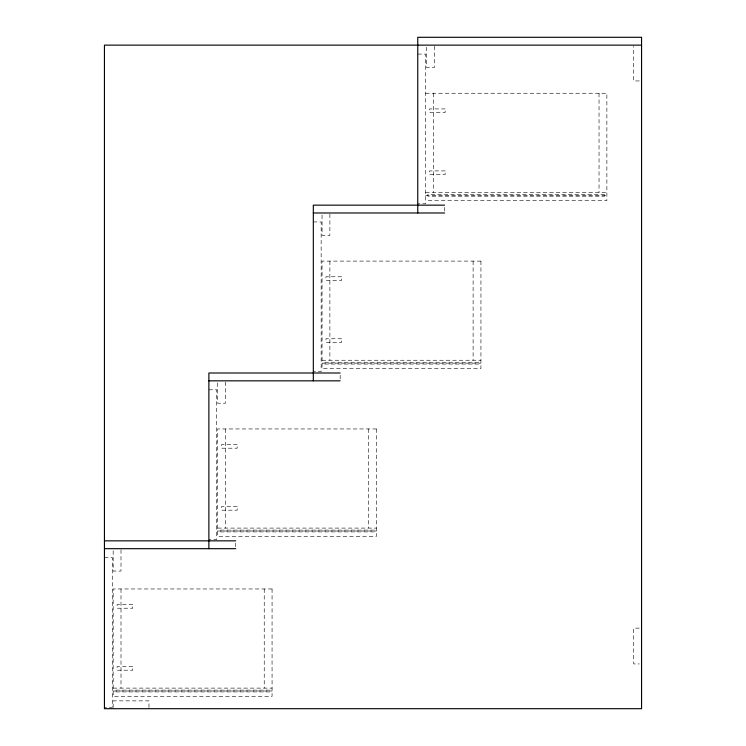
<?xml version="1.0" encoding="UTF-8"?>
<svg xmlns="http://www.w3.org/2000/svg" width="746" height="746" viewBox="0 0 746 746"><rect width="100%" height="100%" fill="white"/><g stroke="black" fill="none" stroke-linecap="round" stroke-linejoin="round"><path stroke-width="0.56" stroke-dasharray="3.73 2.8" d="M417.76 54.085L425.593 54.085L425.593 203.807L417.76 203.807M639.322 80.941L633.727 80.941L633.727 46.289M425.593 93.25L606.871 93.25L606.871 200.674L425.593 200.674M425.593 192.393L606.871 192.393M425.593 195.303L606.871 195.303M313.32 221.935L321.153 221.935L321.153 371.657L313.32 371.657M322.048 360.243L480.946 360.243M322.048 363.153L480.946 363.153M208.88 389.785L216.713 389.785L216.713 539.507L208.88 539.507M217.608 528.093L376.506 528.093M217.608 531.003L376.506 531.003M104.44 557.635L112.273 557.635L112.273 707.357L104.44 707.357M639.322 628.132L633.727 628.132L633.727 663.94L639.322 663.94M113.168 688.11L272.066 688.11M113.168 691.02L272.066 691.02M599.038 93.25L599.038 192.393M473.113 261.1L473.113 360.243M444.616 207.388L444.616 211.864M434.321 46.252L434.321 67.513L426.488 67.513L426.488 46.252M433.426 93.25L433.426 192.393M368.673 428.95L368.673 528.093M340.176 375.238L340.176 379.714M329.881 214.102L329.881 235.363L322.048 235.363L322.048 214.102M329.881 261.1L329.881 360.243M264.233 588.967L264.233 688.11M235.736 543.088L235.736 547.564M225.441 381.952L225.441 403.213L217.608 403.213L217.608 380.833M225.441 428.95L225.441 528.093M148.976 707.581L148.976 700.867L113.168 700.867L113.168 707.581M121.001 549.802L121.001 571.063L113.168 571.063L113.168 549.802M121.001 588.967L121.001 688.11M445.175 108.916L429.51 108.916L429.51 112.497L445.175 112.497L445.175 108.916M445.175 170.909L429.51 170.909L429.51 174.489L445.175 174.489L445.175 170.909M604.633 194.408L427.831 194.408L427.831 196.198L604.633 196.198L604.633 194.408M480.946 261.1L322.048 261.1L322.048 368.524L480.946 368.524L480.946 261.1M341.631 276.766L325.965 276.766L325.965 280.347L341.631 280.347L341.631 276.766M341.631 338.759L325.965 338.759L325.965 342.339L341.631 342.339L341.631 338.759M478.708 362.258L324.286 362.258L324.286 364.048L478.708 364.048L478.708 362.258M376.506 428.95L217.608 428.95L217.608 536.374L376.506 536.374L376.506 428.95M237.191 444.616L221.525 444.616L221.525 448.197L237.191 448.197L237.191 444.616M237.191 506.609L221.525 506.609L221.525 510.189L237.191 510.189L237.191 506.609M374.268 530.108L219.846 530.108L219.846 531.898L374.268 531.898L374.268 530.108M272.066 588.967L113.168 588.967L113.168 696.391L272.066 696.391L272.066 588.967M132.751 604.633L117.085 604.633L117.085 608.214L132.751 608.214L132.751 604.633M132.751 666.626L117.085 666.626L117.085 670.206L132.751 670.206L132.751 666.626M269.828 690.125L115.406 690.125L115.406 691.915L269.828 691.915L269.828 690.125"/><path stroke-width="1.12" d="M641.56 45.133L104.44 45.133L104.44 708.7L641.56 708.7L641.56 37.3L417.76 37.3L417.76 212.983M444.616 205.15L313.32 205.15L313.32 380.833M313.32 212.983L444.616 212.983M340.176 373L208.88 373L208.88 548.683M208.88 380.833L340.176 380.833M104.44 540.85L235.736 540.85M104.44 548.683L235.736 548.683"/></g></svg>
